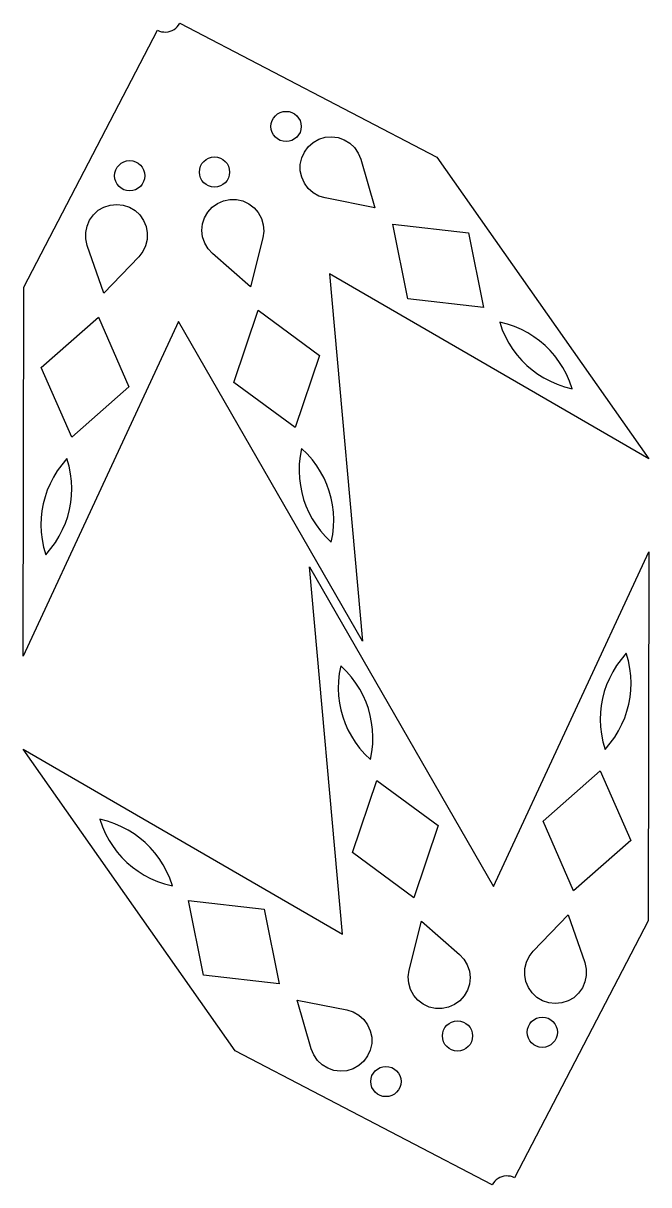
# Model space of a CAD drawing. Header units: metres. Extents: x 10 to 1207, y -2232 to -10.
import ezdxf

# ---------------------------------------------------------------- set-up
doc = ezdxf.new("R2010")
doc.units = ezdxf.units.M

msp = doc.modelspace()

# ---------------------------------------------------------------- linework, layer by layer
at = {"layer": 'CONTOUR'}
for points in [[(801.12, -265.94), (1206.91, -843.38), (596.31, -489.46), (659.02, -1192.43), (307.18, -580.62), (10, -1220.76), (11.2, -515.01), (267.14, -23.34), (270.9, -25), (274.84, -26.14), (278.9, -26.77), (283, -26.86), (287.08, -26.41), (291.07, -25.44), (294.89, -23.95), (298.49, -21.97), (301.8, -19.55), (304.76, -16.71), (307.33, -13.51), (309.46, -10)], [(415.79, -1976.22), (10, -1398.79), (620.6, -1752.71), (557.9, -1049.74), (909.74, -1661.54), (1206.91, -1021.4), (1205.71, -1727.16), (949.77, -2218.82), (946.01, -2217.17), (942.07, -2216.02), (938.02, -2215.4), (933.91, -2215.31), (929.83, -2215.75), (925.85, -2216.73), (922.02, -2218.22), (918.43, -2220.19), (915.12, -2222.62), (912.15, -2225.46), (909.58, -2228.66), (907.45, -2232.17)]]:
    msp.add_lwpolyline(points, close=True, dxfattribs=at)
at = {"layer": 'HOLES'}
for points in [[(682.59, -362.92), (587.62, -344.35), (575.66, -340.67), (564.75, -334.55), (555.37, -326.27), (547.93, -316.2), (542.79, -304.79), (540.15, -292.56), (540.15, -280.05), (542.78, -267.81), (547.93, -256.41), (555.36, -246.34), (564.74, -238.06), (575.66, -231.94), (587.62, -228.25), (600.08, -227.16), (612.5, -228.72), (624.31, -232.85), (634.99, -239.38), (644.05, -248), (651.1, -258.34), (655.81, -269.93)], [(445.17, -514.18), (372.21, -450.61), (363.69, -441.44), (357.3, -430.68), (353.31, -418.82), (351.91, -406.39), (353.16, -393.94), (356.99, -382.02), (363.25, -371.19), (371.65, -361.91), (381.81, -354.6), (393.28, -349.6), (405.54, -347.12), (418.05, -347.28), (430.25, -350.06), (441.59, -355.35), (451.57, -362.91), (459.73, -372.39), (465.71, -383.38), (469.25, -395.39), (470.18, -407.86), (468.47, -420.26)], [(163.92, -526.45), (132.52, -434.93), (129.74, -422.73), (129.58, -410.22), (132.06, -397.95), (137.06, -386.48), (144.36, -376.32), (153.64, -367.92), (164.48, -361.67), (176.39, -357.83), (188.84, -356.58), (201.27, -357.98), (213.14, -361.97), (223.89, -368.36), (233.07, -376.87), (240.24, -387.12), (245.1, -398.65), (247.43, -410.95), (247.12, -423.46), (244.18, -435.62), (238.75, -446.9), (231.07, -456.77)], [(717.29, -394.72), (862.07, -410.87), (890.78, -553.69), (746, -537.54)], [(153.74, -572.4), (212.14, -705.86), (102.81, -802.14), (44.41, -668.68)], [(459.32, -559.06), (576.62, -645.44), (530.08, -783.48), (412.77, -697.1)], [(921.62, -581.95), (926.66, -596.35), (932.62, -609.76), (939.39, -622.27), (946.91, -633.96), (955.15, -644.88), (964.06, -655.05), (973.65, -664.5), (983.89, -673.22), (994.8, -681.22), (1006.39, -688.47), (1018.7, -694.95), (1031.75, -700.6), (1045.63, -705.36), (1060.41, -709.13), (1055.37, -694.74), (1049.41, -681.33), (1042.64, -668.81), (1035.12, -657.12), (1026.88, -646.21), (1017.97, -636.03), (1008.38, -626.59), (998.14, -617.87), (987.23, -609.87), (975.64, -602.62), (963.33, -596.14), (950.28, -590.49), (936.4, -585.72)], [(93.75, -842.98), (83.81, -854.55), (75.17, -866.4), (67.72, -878.53), (61.36, -890.89), (56.02, -903.48), (51.67, -916.29), (48.28, -929.31), (45.85, -942.54), (44.38, -955.99), (43.89, -969.65), (44.44, -983.55), (46.07, -997.68), (48.88, -1012.08), (53.01, -1026.77), (62.95, -1015.2), (71.59, -1003.34), (79.04, -991.22), (85.41, -978.86), (90.74, -966.27), (95.09, -953.46), (98.48, -940.44), (100.91, -927.2), (102.38, -913.76), (102.87, -900.09), (102.33, -886.2), (100.69, -872.06), (97.88, -857.67)], [(542.66, -823.38), (539.83, -838.37), (538.28, -852.96), (537.88, -867.18), (538.55, -881.07), (540.23, -894.64), (542.87, -907.91), (546.44, -920.88), (550.95, -933.55), (556.4, -945.94), (562.82, -958.01), (570.23, -969.77), (578.71, -981.2), (588.35, -992.26), (599.26, -1002.92), (602.09, -987.92), (603.64, -973.34), (604.04, -959.11), (603.37, -945.23), (601.69, -931.66), (599.06, -918.39), (595.48, -905.42), (590.97, -892.74), (585.52, -880.36), (579.11, -868.28), (571.69, -856.52), (563.21, -845.1), (553.57, -834.04)], [(1123.16, -1399.19), (1133.11, -1387.62), (1141.74, -1375.76), (1149.2, -1363.64), (1155.56, -1351.28), (1160.89, -1338.69), (1165.24, -1325.88), (1168.63, -1312.86), (1171.06, -1299.62), (1172.54, -1286.18), (1173.02, -1272.51), (1172.48, -1258.62), (1170.85, -1244.48), (1168.03, -1230.09), (1163.91, -1215.4), (1153.96, -1226.97), (1145.33, -1238.83), (1137.87, -1250.95), (1131.51, -1263.31), (1126.17, -1275.9), (1121.82, -1288.71), (1118.44, -1301.73), (1116, -1314.96), (1114.53, -1328.41), (1114.05, -1342.07), (1114.59, -1355.97), (1116.22, -1370.1), (1119.04, -1384.5)], [(674.26, -1418.79), (677.09, -1403.8), (678.64, -1389.21), (679.03, -1374.98), (678.36, -1361.1), (676.69, -1347.53), (674.05, -1334.26), (670.47, -1321.29), (665.96, -1308.61), (660.51, -1296.23), (654.1, -1284.15), (646.68, -1272.39), (638.2, -1260.97), (628.57, -1249.91), (617.65, -1239.25), (614.82, -1254.24), (613.27, -1268.83), (612.88, -1283.05), (613.55, -1296.94), (615.22, -1310.51), (617.86, -1323.78), (621.44, -1336.75), (625.95, -1349.43), (631.4, -1361.81), (637.81, -1373.88), (645.22, -1385.64), (653.71, -1397.07), (663.34, -1408.13)], [(1063.18, -1669.76), (1004.77, -1536.3), (1114.11, -1440.03), (1172.51, -1573.49)], [(757.6, -1683.11), (640.29, -1596.73), (686.84, -1458.68), (804.14, -1545.06)], [(295.3, -1660.21), (290.25, -1645.81), (284.3, -1632.41), (277.53, -1619.89), (270, -1608.2), (261.77, -1597.29), (252.85, -1587.11), (243.27, -1577.67), (233.02, -1568.95), (222.11, -1560.95), (210.52, -1553.7), (198.22, -1547.22), (185.16, -1541.56), (171.29, -1536.8), (156.5, -1533.03), (161.55, -1547.43), (167.5, -1560.84), (174.27, -1573.35), (181.8, -1585.04), (190.03, -1595.96), (198.95, -1606.13), (208.53, -1615.58), (218.78, -1624.3), (229.69, -1632.3), (241.28, -1639.55), (253.58, -1646.03), (266.64, -1651.68), (280.51, -1656.44)], [(499.63, -1847.45), (354.85, -1831.3), (326.14, -1688.47), (470.92, -1704.63)], [(771.75, -1727.99), (844.71, -1791.55), (853.22, -1800.73), (859.61, -1811.48), (863.6, -1823.34), (865, -1835.78), (863.76, -1848.23), (859.92, -1860.14), (853.66, -1870.98), (845.27, -1880.26), (835.11, -1887.56), (823.64, -1892.57), (811.37, -1895.04), (798.86, -1894.89), (786.66, -1892.1), (775.32, -1886.81), (765.35, -1879.26), (757.19, -1869.77), (751.2, -1858.78), (747.66, -1846.78), (746.73, -1834.3), (748.44, -1821.91)], [(1052.99, -1715.71), (1084.39, -1807.24), (1087.18, -1819.44), (1087.34, -1831.95), (1084.86, -1844.22), (1079.86, -1855.68), (1072.55, -1865.85), (1063.27, -1874.24), (1052.44, -1880.5), (1040.53, -1884.34), (1028.08, -1885.58), (1015.64, -1884.18), (1003.78, -1880.2), (993.02, -1873.81), (983.85, -1865.29), (976.67, -1855.04), (971.81, -1843.51), (969.49, -1831.22), (969.8, -1818.71), (972.74, -1806.54), (978.17, -1795.27), (985.85, -1785.39)], [(534.33, -1879.24), (629.29, -1897.81), (641.25, -1901.5), (652.17, -1907.62), (661.55, -1915.9), (668.98, -1925.97), (674.13, -1937.37), (676.76, -1949.6), (676.76, -1962.12), (674.13, -1974.35), (668.98, -1985.76), (661.55, -1995.83), (652.17, -2004.11), (641.26, -2010.23), (629.3, -2013.91), (616.83, -2015), (604.42, -2013.45), (592.61, -2009.31), (581.93, -2002.79), (572.86, -1994.16), (565.82, -1983.82), (561.1, -1972.23)]]:
    msp.add_lwpolyline(points, close=True, dxfattribs=at)
for centre in [(512.95, -207.48), (375.98, -294.74), (213.72, -301.83), (840.94, -1947.42), (1003.19, -1940.34), (703.96, -2034.69)]:
    msp.add_circle(centre, 28.91, dxfattribs=at)

doc.saveas('drawing.dxf')
